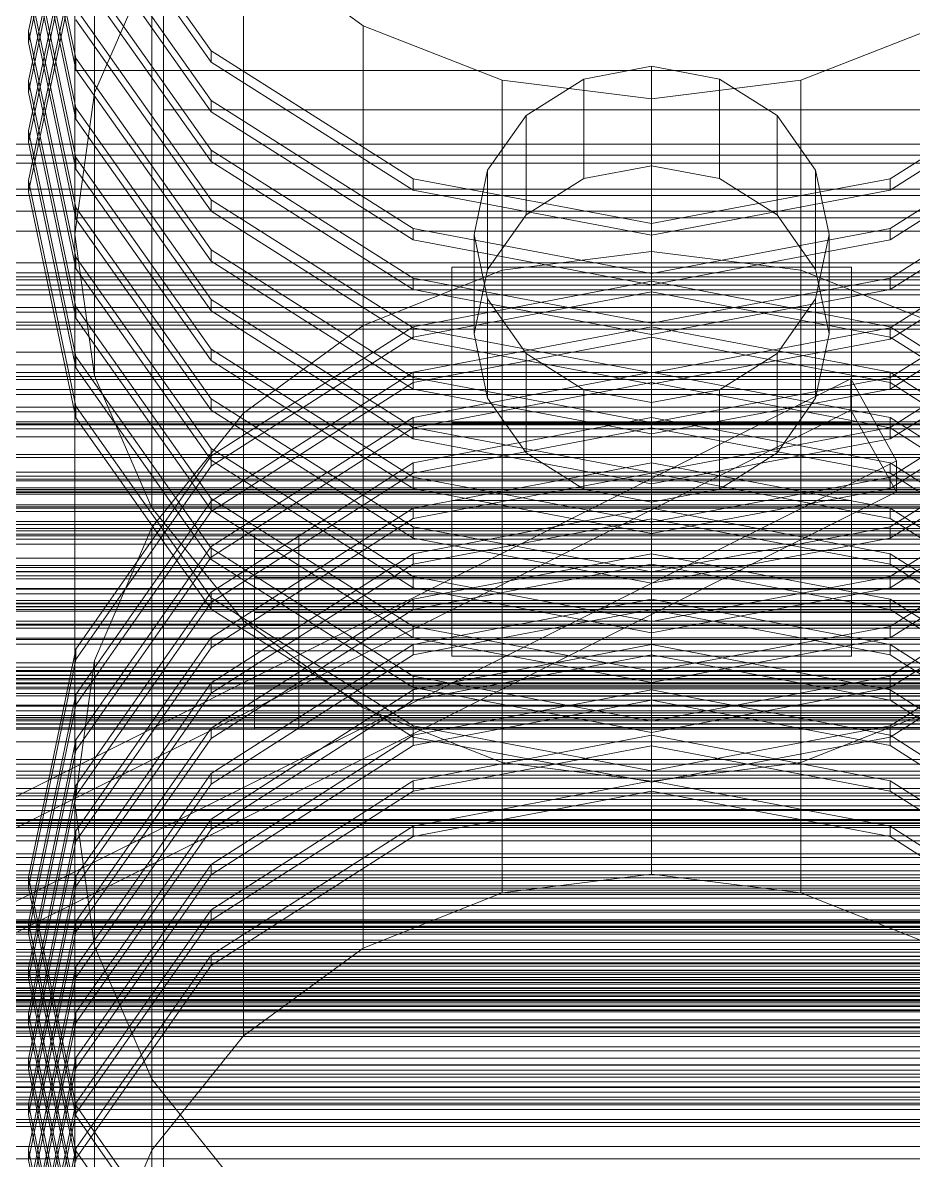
# Model space of a CAD drawing. Header units: millimetres. Extents: x -1970 to 59977, y -50268 to 6837.
# Drawn here: x 488.3 to 688.9, y -32629 to -32372.7 of the extents above; entities that cross this region are included whole.
import ezdxf

# ---------------------------------------------------------------- set-up
doc = ezdxf.new("R2010")
doc.units = ezdxf.units.MM
for name, color, linetype, lineweight in [('frontal_C01', 7, 'Continuous', 0), ('frontal_C02', 7, 'Continuous', 0), ('frontal_C03', 7, 'Continuous', 0), ('frontal_C03-dry', 7, 'Continuous', 0)]:
    doc.layers.add(name, color=color, linetype=linetype, lineweight=lineweight)

msp = doc.modelspace()

# ---------------------------------------------------------------- linework, layer by layer
at = {"layer": 'frontal_C01'}
for p, q in [((504.43, -32388.554), (504.43, -32234.871)), ((500, -32420.43), (500, -32266.746)), ((504.43, -32452.305), (504.43, -32298.621)), ((500.287, -32323.744), (489.6, -32374.645)), ((489.6, -32377.206), (500.287, -32326.306)), ((517.417, -32482.008), (517.417, -32328.324)), ((520, -32392.343), (520, -32328.308)), ((520, -32525.358), (520, -32328.308)), ((489.6, -32329.82), (500.287, -32380.721)), ((500.287, -32383.282), (489.6, -32332.382)), ((500.287, -32334.95), (489.6, -32385.851)), ((500.287, -32335.896), (530.722, -32379.048)), ((489.6, -32388.412), (500.287, -32337.512)), ((530.722, -32381.609), (500.287, -32338.458)), ((489.6, -32341.026), (500.287, -32391.927)), ((500.287, -32394.488), (489.6, -32343.588)), ((500.287, -32346.156), (489.6, -32397.057)), ((489.6, -32399.618), (500.287, -32348.718)), ((500.287, -32347.102), (530.722, -32390.254)), ((530.722, -32392.815), (500.287, -32349.664)), ((489.6, -32352.232), (500.287, -32403.133)), ((538.076, -32353.831), (565, -32373.403)), ((538.076, -32507.514), (538.076, -32353.831)), ((500.287, -32405.694), (489.6, -32354.794)), ((500.287, -32357.363), (489.6, -32408.263)), ((500.287, -32358.308), (530.722, -32401.46)), ((504.43, -32388.554), (517.417, -32358.851)), ((489.6, -32410.824), (500.287, -32359.924)), ((530.722, -32404.021), (500.287, -32360.87)), ((489.6, -32363.439), (500.287, -32414.339)), ((500.287, -32416.9), (489.6, -32366)), ((500.287, -32369.515), (530.722, -32412.666)), ((530.722, -32415.227), (500.287, -32372.076)), ((489.6, -32374.645), (500.287, -32425.545)), ((489.6, -32377.206), (489.6, -32374.645)), ((565, -32373.403), (596.354, -32385.706)), ((565, -32527.086), (565, -32373.403)), ((663.646, -32385.706), (695, -32373.403)), ((500.287, -32428.106), (489.6, -32377.206)), ((530.722, -32379.048), (576.271, -32407.88)), ((530.722, -32381.609), (530.722, -32379.048)), ((683.729, -32407.88), (729.278, -32379.048)), ((500.287, -32380.721), (530.722, -32423.872)), ((500.287, -32383.282), (500.287, -32380.721)), ((576.271, -32410.442), (530.722, -32381.609)), ((630, -32382.535), (614.693, -32385.42)), ((645.307, -32385.42), (630, -32382.535)), ((630, -32404.947), (630, -32382.535)), ((729.278, -32381.609), (683.729, -32410.442)), ((500, -32549.99), (500, -32383.499)), ((500, -32383.499), (760, -32383.499)), ((500, -32416.657), (500, -32383.499)), ((530.722, -32426.433), (500.287, -32383.282)), ((489.6, -32385.851), (500.287, -32436.751)), ((489.6, -32388.412), (489.6, -32385.851)), ((596.354, -32385.706), (630, -32389.903)), ((596.354, -32539.39), (596.354, -32385.706)), ((614.693, -32385.42), (601.716, -32393.634)), ((614.693, -32407.832), (614.693, -32385.42)), ((630, -32389.903), (663.646, -32385.706)), ((658.284, -32393.634), (645.307, -32385.42)), ((645.307, -32407.832), (645.307, -32385.42)), ((663.646, -32539.39), (663.646, -32385.706)), ((500.287, -32439.313), (489.6, -32388.412)), ((500, -32420.43), (504.43, -32388.554)), ((530.722, -32390.254), (576.271, -32419.086)), ((530.722, -32392.815), (530.722, -32390.254)), ((630, -32543.586), (630, -32389.903)), ((683.729, -32419.086), (729.278, -32390.254)), ((500.287, -32391.927), (530.722, -32435.078)), ((500.287, -32394.488), (500.287, -32391.927)), ((740, -32392.343), (520, -32392.343)), ((520, -32392.343), (520, -32589.393)), ((576.271, -32421.648), (530.722, -32392.815)), ((729.278, -32392.815), (683.729, -32421.648)), ((530.722, -32437.639), (500.287, -32394.488)), ((601.716, -32393.634), (593.045, -32405.928)), ((601.716, -32416.046), (601.716, -32393.634)), ((666.955, -32405.928), (658.284, -32393.634)), ((658.284, -32416.046), (658.284, -32393.634)), ((489.6, -32397.057), (500.287, -32447.957)), ((489.6, -32399.618), (489.6, -32397.057)), ((500.287, -32450.519), (489.6, -32399.618)), ((530.722, -32401.46), (576.271, -32430.292)), ((530.722, -32404.021), (530.722, -32401.46)), ((683.729, -32430.292), (729.278, -32401.46)), ((500.287, -32403.133), (530.722, -32446.284)), ((500.287, -32405.694), (500.287, -32403.133)), ((576.271, -32432.854), (530.722, -32404.021)), ((614.693, -32407.832), (630, -32404.947)), ((630, -32404.947), (645.307, -32407.832)), ((729.278, -32404.021), (683.729, -32432.854)), ((530.722, -32448.846), (500.287, -32405.694)), ((576.271, -32407.88), (630, -32418.005)), ((576.271, -32410.442), (576.271, -32407.88)), ((593.045, -32405.928), (590, -32420.43)), ((593.045, -32428.34), (593.045, -32405.928)), ((601.716, -32416.046), (614.693, -32407.832)), ((630, -32418.005), (683.729, -32407.88)), ((645.307, -32407.832), (658.284, -32416.046)), ((670, -32420.43), (666.955, -32405.928)), ((666.955, -32428.34), (666.955, -32405.928)), ((683.729, -32410.442), (683.729, -32407.88)), ((485, -32410.253), (775, -32410.253)), ((489.6, -32408.263), (500.287, -32459.163)), ((489.6, -32410.824), (489.6, -32408.263)), ((630, -32420.566), (576.271, -32410.442)), ((683.729, -32410.442), (630, -32420.566)), ((500.287, -32461.725), (489.6, -32410.824)), ((530.722, -32412.666), (576.271, -32441.499)), ((530.722, -32415.227), (530.722, -32412.666)), ((683.729, -32441.499), (729.278, -32412.666)), ((500.287, -32414.339), (530.722, -32457.49)), ((500.287, -32416.9), (500.287, -32414.339)), ((576.271, -32444.06), (530.722, -32415.227)), ((729.278, -32415.227), (683.729, -32444.06)), ((760, -32416.657), (500, -32416.657)), ((500, -32416.657), (500, -32583.147)), ((530.722, -32460.052), (500.287, -32416.9)), ((593.045, -32428.34), (601.716, -32416.046)), ((630, -32420.566), (630, -32418.005)), ((658.284, -32416.046), (666.955, -32428.34)), ((775, -32419.727), (485, -32419.727)), ((504.43, -32452.305), (500, -32420.43)), ((576.271, -32419.086), (630, -32429.211)), ((576.271, -32421.648), (576.271, -32419.086)), ((590, -32420.43), (593.045, -32434.931)), ((590, -32442.842), (590, -32420.43)), ((630, -32429.211), (683.729, -32419.086)), ((666.955, -32434.931), (670, -32420.43)), ((670, -32420.43), (670, -32442.842)), ((683.729, -32421.648), (683.729, -32419.086)), ((630, -32431.773), (576.271, -32421.648)), ((683.729, -32421.648), (630, -32431.773)), ((500.287, -32425.545), (530.722, -32468.696)), ((500.287, -32428.106), (500.287, -32425.545)), ((530.722, -32423.872), (576.271, -32452.705)), ((530.722, -32426.433), (530.722, -32423.872)), ((683.729, -32452.705), (729.278, -32423.872)), ((530.722, -32471.258), (500.287, -32428.106)), ((576.271, -32455.266), (530.722, -32426.433)), ((590, -32442.842), (593.045, -32428.34)), ((666.955, -32428.34), (670, -32442.842)), ((729.278, -32426.433), (683.729, -32455.266)), ((576.271, -32430.292), (630, -32440.417)), ((576.271, -32432.854), (576.271, -32430.292)), ((630, -32431.773), (630, -32429.211)), ((630, -32440.417), (683.729, -32430.292)), ((683.729, -32432.854), (683.729, -32430.292)), ((630, -32442.979), (576.271, -32432.854)), ((683.729, -32432.854), (630, -32442.979)), ((530.722, -32435.078), (576.271, -32463.911)), ((530.722, -32437.639), (530.722, -32435.078)), ((593.045, -32434.931), (601.716, -32447.225)), ((593.045, -32457.343), (593.045, -32434.931)), ((658.284, -32447.225), (666.955, -32434.931)), ((666.955, -32457.343), (666.955, -32434.931)), ((683.729, -32463.911), (729.278, -32435.078)), ((500.287, -32436.751), (530.722, -32479.902)), ((500.287, -32439.313), (500.287, -32436.751)), ((576.271, -32466.472), (530.722, -32437.639)), ((729.278, -32437.639), (683.729, -32466.472)), ((530.722, -32482.464), (500.287, -32439.313)), ((576.271, -32441.499), (630, -32451.623)), ((576.271, -32444.06), (576.271, -32441.499)), ((630, -32442.979), (630, -32440.417)), ((630, -32451.623), (683.729, -32441.499)), ((683.729, -32444.06), (683.729, -32441.499)), ((630, -32454.185), (576.271, -32444.06)), ((593.045, -32457.343), (590, -32442.842)), ((683.729, -32444.06), (630, -32454.185)), ((670, -32442.842), (666.955, -32457.343)), ((530.722, -32446.284), (576.271, -32475.117)), ((530.722, -32448.846), (530.722, -32446.284)), ((683.729, -32475.117), (729.278, -32446.284)), ((500.287, -32447.957), (530.722, -32491.109)), ((500.287, -32450.519), (500.287, -32447.957)), ((576.271, -32477.678), (530.722, -32448.846)), ((601.716, -32447.225), (614.693, -32455.439)), ((601.716, -32469.637), (601.716, -32447.225)), ((645.307, -32455.439), (658.284, -32447.225)), ((658.284, -32469.637), (658.284, -32447.225)), ((729.278, -32448.846), (683.729, -32477.678)), ((415, -32449.849), (760, -32449.849)), ((530.722, -32493.67), (500.287, -32450.519)), ((630, -32454.185), (630, -32451.623)), ((424.864, -32578.041), (674.864, -32452.989)), ((517.417, -32482.008), (504.43, -32452.305)), ((576.271, -32452.705), (630, -32462.829)), ((576.271, -32455.266), (576.271, -32452.705)), ((630, -32462.829), (683.729, -32452.705)), ((674.864, -32460.033), (674.864, -32452.989)), ((674.864, -32452.989), (685.136, -32471.42)), ((683.729, -32455.266), (683.729, -32452.705)), ((630, -32465.391), (576.271, -32455.266)), ((614.693, -32455.439), (630, -32458.324)), ((614.693, -32477.852), (614.693, -32455.439)), ((683.729, -32455.266), (630, -32465.391)), ((630, -32458.324), (645.307, -32455.439)), ((645.307, -32477.852), (645.307, -32455.439)), ((500.287, -32459.163), (530.722, -32502.315)), ((500.287, -32461.725), (500.287, -32459.163)), ((530.722, -32457.49), (576.271, -32486.323)), ((530.722, -32460.052), (530.722, -32457.49)), ((601.716, -32469.637), (593.045, -32457.343)), ((630, -32480.736), (630, -32458.324)), ((666.955, -32457.343), (658.284, -32469.637)), ((683.729, -32486.323), (729.278, -32457.49)), ((674.864, -32460.033), (424.864, -32585.084)), ((530.722, -32504.876), (500.287, -32461.725)), ((576.271, -32488.884), (530.722, -32460.052)), ((685.136, -32478.464), (674.864, -32460.033)), ((729.278, -32460.052), (683.729, -32488.884)), ((760, -32462.656), (415, -32462.656)), ((760, -32463.112), (415, -32463.112)), ((576.271, -32463.911), (630, -32474.036)), ((576.271, -32466.472), (576.271, -32463.911)), ((630, -32465.391), (630, -32462.829)), ((630, -32474.036), (683.729, -32463.911)), ((683.729, -32466.472), (683.729, -32463.911)), ((630, -32476.597), (576.271, -32466.472)), ((683.729, -32466.472), (630, -32476.597)), ((530.722, -32468.696), (576.271, -32497.529)), ((530.722, -32471.258), (530.722, -32468.696)), ((614.693, -32477.852), (601.716, -32469.637)), ((658.284, -32469.637), (645.307, -32477.852)), ((683.729, -32497.529), (729.278, -32468.696)), ((435.136, -32596.471), (685.136, -32471.42)), ((576.271, -32500.091), (530.722, -32471.258)), ((729.278, -32471.258), (683.729, -32500.091)), ((685.136, -32471.42), (685.136, -32478.464)), ((630, -32476.597), (630, -32474.036)), ((415, -32475.919), (760, -32475.919)), ((576.271, -32475.117), (630, -32485.242)), ((576.271, -32477.678), (576.271, -32475.117)), ((630, -32485.242), (683.729, -32475.117)), ((683.729, -32477.678), (683.729, -32475.117)), ((435.136, -32603.515), (685.136, -32478.464)), ((530.722, -32479.902), (576.271, -32508.735)), ((530.722, -32482.464), (530.722, -32479.902)), ((630, -32487.803), (576.271, -32477.678)), ((630, -32480.736), (614.693, -32477.852)), ((683.729, -32477.678), (630, -32487.803)), ((645.307, -32477.852), (630, -32480.736)), ((683.729, -32508.735), (729.278, -32479.902)), ((538.076, -32507.514), (517.417, -32482.008)), ((576.271, -32511.297), (530.722, -32482.464)), ((729.278, -32482.464), (683.729, -32511.297)), ((576.271, -32486.323), (630, -32496.448)), ((576.271, -32488.884), (576.271, -32486.323)), ((630, -32487.803), (630, -32485.242)), ((630, -32496.448), (683.729, -32486.323)), ((683.729, -32488.884), (683.729, -32486.323)), ((550.5, -32487.993), (450.5, -32487.993)), ((550.5, -32489.102), (450.5, -32489.102)), ((540.5, -32489.102), (540.5, -32487.99)), ((540.5, -32487.99), (540.5, -32488.373)), ((540.5, -32487.99), (815, -32487.99)), ((540.5, -32488.373), (540.5, -32490.226)), ((540.5, -32488.373), (815, -32488.373)), ((540.5, -32491.636), (540.5, -32489.102)), ((540.5, -32489.102), (815, -32489.102)), ((550.5, -32489.102), (550.5, -32487.993)), ((550.5, -32487.993), (550.5, -32490.226)), ((550.5, -32493.385), (550.5, -32489.102)), ((630, -32499.009), (576.271, -32488.884)), ((683.729, -32488.884), (630, -32499.009)), ((550.5, -32490.226), (450.5, -32490.226)), ((530.722, -32491.109), (576.271, -32519.941)), ((530.722, -32493.67), (530.722, -32491.109)), ((540.5, -32490.226), (540.5, -32493.423)), ((540.5, -32490.226), (815, -32490.226)), ((540.5, -32495.417), (540.5, -32491.636)), ((540.5, -32491.636), (815, -32491.636)), ((550.5, -32490.226), (550.5, -32495.461)), ((683.729, -32519.941), (729.278, -32491.109)), ((550.5, -32493.385), (450.5, -32493.385)), ((576.271, -32522.503), (530.722, -32493.67)), ((540.5, -32493.423), (540.5, -32497.746)), ((540.5, -32493.423), (815, -32493.423)), ((550.5, -32500.188), (550.5, -32493.385)), ((729.278, -32493.67), (683.729, -32522.503)), ((550.5, -32495.461), (450.5, -32495.461)), ((540.5, -32500.188), (540.5, -32495.417)), ((540.5, -32495.417), (815, -32495.417)), ((540.5, -32497.746), (540.5, -32502.901)), ((540.5, -32497.746), (815, -32497.746)), ((550.5, -32495.461), (550.5, -32502.901)), ((576.271, -32497.529), (630, -32507.654)), ((576.271, -32500.091), (576.271, -32497.529)), ((630, -32499.009), (630, -32496.448)), ((630, -32507.654), (683.729, -32497.529)), ((683.729, -32500.091), (683.729, -32497.529)), ((550.5, -32500.188), (450.5, -32500.188)), ((540.5, -32505.624), (540.5, -32500.188)), ((540.5, -32500.188), (815, -32500.188)), ((550.5, -32508.476), (550.5, -32500.188)), ((630, -32510.215), (576.271, -32500.091)), ((683.729, -32500.091), (630, -32510.215)), ((450.5, -32502.901), (550.5, -32502.901)), ((530.722, -32502.315), (576.271, -32531.147)), ((530.722, -32504.876), (530.722, -32502.315)), ((540.5, -32502.901), (540.5, -32508.535)), ((815, -32502.901), (540.5, -32502.901)), ((550.5, -32502.901), (550.5, -32511.413)), ((683.729, -32531.147), (729.278, -32502.315)), ((576.271, -32533.709), (530.722, -32504.876)), ((729.278, -32504.876), (683.729, -32533.709)), ((565, -32527.086), (538.076, -32507.514)), ((540.5, -32511.354), (540.5, -32505.624)), ((540.5, -32505.624), (815, -32505.624)), ((630, -32510.215), (630, -32507.654)), ((550.5, -32508.476), (450.5, -32508.476)), ((540.5, -32508.535), (540.5, -32514.265)), ((540.5, -32508.535), (815, -32508.535)), ((550.5, -32516.988), (550.5, -32508.476)), ((576.271, -32508.735), (630, -32518.86)), ((576.271, -32511.297), (576.271, -32508.735)), ((630, -32518.86), (683.729, -32508.735)), ((683.729, -32511.297), (683.729, -32508.735)), ((550.5, -32511.413), (450.5, -32511.413)), ((540.5, -32516.988), (540.5, -32511.354)), ((540.5, -32511.354), (815, -32511.354)), ((550.5, -32511.413), (550.5, -32519.701)), ((630, -32521.421), (576.271, -32511.297)), ((683.729, -32511.297), (630, -32521.421)), ((540.5, -32514.265), (540.5, -32519.701)), ((540.5, -32514.265), (815, -32514.265)), ((550.5, -32516.988), (450.5, -32516.988)), ((540.5, -32522.142), (540.5, -32516.988)), ((540.5, -32516.988), (815, -32516.988)), ((550.5, -32524.428), (550.5, -32516.988)), ((420, -32520.821), (823, -32520.821)), ((550.5, -32519.701), (450.5, -32519.701)), ((540.5, -32519.701), (540.5, -32524.472)), ((540.5, -32519.701), (815, -32519.701)), ((550.5, -32519.701), (550.5, -32526.504)), ((576.271, -32519.941), (630, -32530.066)), ((576.271, -32522.503), (576.271, -32519.941)), ((630, -32521.421), (630, -32518.86)), ((630, -32530.066), (683.729, -32519.941)), ((683.729, -32522.503), (683.729, -32519.941)), ((540.5, -32526.465), (540.5, -32522.142)), ((540.5, -32522.142), (815, -32522.142)), ((630, -32532.627), (576.271, -32522.503)), ((683.729, -32522.503), (630, -32532.627)), ((550.5, -32524.428), (450.5, -32524.428)), ((520, -32588.446), (520, -32524.411)), ((520, -32524.411), (740, -32524.411)), ((520, -32583.147), (520, -32524.411)), ((740, -32525.358), (520, -32525.358)), ((520, -32525.358), (520, -32589.393)), ((540.5, -32524.472), (540.5, -32528.253)), ((540.5, -32524.472), (815, -32524.472)), ((550.5, -32529.663), (550.5, -32524.428)), ((550.5, -32526.504), (450.5, -32526.504)), ((540.5, -32529.663), (540.5, -32526.465)), ((540.5, -32526.465), (815, -32526.465)), ((540.5, -32528.253), (540.5, -32530.786)), ((540.5, -32528.253), (815, -32528.253)), ((550.5, -32526.504), (550.5, -32530.786)), ((596.354, -32539.39), (565, -32527.086)), ((695, -32527.086), (663.646, -32539.39)), ((823, -32528.826), (420, -32528.826)), ((550.5, -32529.663), (450.5, -32529.663)), ((550.5, -32530.786), (450.5, -32530.786)), ((540.5, -32531.516), (540.5, -32529.663)), ((540.5, -32529.663), (815, -32529.663)), ((540.5, -32530.786), (540.5, -32531.899)), ((540.5, -32530.786), (815, -32530.786)), ((550.5, -32531.895), (550.5, -32529.663)), ((550.5, -32530.786), (550.5, -32531.895)), ((576.271, -32531.147), (630, -32541.272)), ((576.271, -32533.709), (576.271, -32531.147)), ((630, -32532.627), (630, -32530.066)), ((630, -32541.272), (683.729, -32531.147)), ((683.729, -32533.709), (683.729, -32531.147)), ((550.5, -32531.895), (450.5, -32531.895)), ((540.5, -32531.899), (540.5, -32531.516)), ((540.5, -32531.516), (815, -32531.516)), ((540.5, -32531.899), (815, -32531.899)), ((630, -32543.834), (576.271, -32533.709)), ((683.729, -32533.709), (630, -32543.834)), ((823, -32539.769), (420, -32539.769)), ((630, -32543.586), (596.354, -32539.39)), ((663.646, -32539.39), (630, -32543.586)), ((630, -32543.834), (630, -32541.272)), ((420, -32547.773), (823, -32547.773)), ((760, -32549.99), (500, -32549.99)), ((500, -32549.99), (500, -32583.147)), ((500, -32583.147), (760, -32583.147)), ((740, -32583.147), (520, -32583.147)), ((520, -32583.147), (520, -32647.182)), ((740, -32588.446), (520, -32588.446)), ((520, -32588.446), (520, -32647.182)), ((520, -32589.393), (740, -32589.393)), ((415, -32625.945), (760, -32625.945))]:
    msp.add_line(p, q, dxfattribs=at)
at = {"layer": 'frontal_C02'}
for p, q in [((630, -32424.282), (596.354, -32428.518)), ((663.646, -32428.518), (630, -32424.282)), ((630, -32564.569), (630, -32424.282)), ((596.354, -32428.518), (565, -32440.938)), ((585, -32462.87), (585, -32427.798)), ((585, -32427.798), (675, -32427.798)), ((585, -32480.397), (585, -32427.798)), ((596.354, -32568.806), (596.354, -32428.518)), ((695, -32440.938), (663.646, -32428.518)), ((663.646, -32568.806), (663.646, -32428.518)), ((675, -32427.798), (675, -32462.87)), ((675, -32427.798), (675, -32480.397)), ((630, -32430.995), (576.271, -32441.216)), ((683.729, -32441.216), (630, -32430.995)), ((630, -32433.333), (630, -32430.995)), ((576.271, -32443.554), (630, -32433.333)), ((630, -32433.333), (683.729, -32443.554)), ((576.271, -32441.216), (530.722, -32470.322)), ((565, -32440.938), (538.076, -32460.695)), ((565, -32581.226), (565, -32440.938)), ((576.271, -32443.554), (576.271, -32441.216)), ((630, -32441.224), (576.271, -32451.445)), ((683.729, -32451.445), (630, -32441.224)), ((630, -32443.563), (630, -32441.224)), ((729.278, -32470.322), (683.729, -32441.216)), ((683.729, -32443.554), (683.729, -32441.216)), ((530.722, -32472.66), (576.271, -32443.554)), ((576.271, -32453.783), (630, -32443.563)), ((630, -32443.563), (683.729, -32453.783)), ((683.729, -32443.554), (729.278, -32472.66)), ((576.271, -32451.445), (530.722, -32480.551)), ((576.271, -32453.783), (576.271, -32451.445)), ((630, -32451.454), (576.271, -32461.674)), ((683.729, -32461.674), (630, -32451.454)), ((630, -32453.792), (630, -32451.454)), ((729.278, -32480.551), (683.729, -32451.445)), ((683.729, -32453.783), (683.729, -32451.445)), ((530.722, -32482.889), (576.271, -32453.783)), ((576.271, -32464.012), (630, -32453.792)), ((630, -32453.792), (683.729, -32464.012)), ((683.729, -32453.783), (729.278, -32482.889)), ((538.076, -32460.695), (517.417, -32486.444)), ((576.271, -32461.674), (530.722, -32490.78)), ((538.076, -32600.983), (538.076, -32460.695)), ((576.271, -32464.012), (576.271, -32461.674)), ((630, -32461.683), (576.271, -32471.904)), ((683.729, -32471.904), (630, -32461.683)), ((630, -32464.021), (630, -32461.683)), ((729.278, -32490.78), (683.729, -32461.674)), ((683.729, -32464.012), (683.729, -32461.674)), ((530.722, -32493.119), (576.271, -32464.012)), ((576.271, -32474.242), (630, -32464.021)), ((675, -32462.87), (585, -32462.87)), ((585, -32462.87), (585, -32515.469)), ((630, -32464.021), (683.729, -32474.242)), ((675, -32515.469), (675, -32462.87)), ((683.729, -32464.012), (729.278, -32493.119)), ((530.722, -32470.322), (500.287, -32513.882)), ((530.722, -32472.66), (530.722, -32470.322)), ((576.271, -32471.904), (530.722, -32501.01)), ((576.271, -32474.242), (576.271, -32471.904)), ((630, -32471.912), (576.271, -32482.133)), ((683.729, -32482.133), (630, -32471.912)), ((630, -32474.25), (630, -32471.912)), ((729.278, -32501.01), (683.729, -32471.904)), ((683.729, -32474.242), (683.729, -32471.904)), ((500.287, -32516.22), (530.722, -32472.66)), ((530.722, -32503.348), (576.271, -32474.242)), ((576.271, -32484.471), (630, -32474.25)), ((630, -32474.25), (683.729, -32484.471)), ((683.729, -32474.242), (729.278, -32503.348)), ((530.722, -32480.551), (500.287, -32524.111)), ((530.722, -32482.889), (530.722, -32480.551)), ((576.271, -32482.133), (530.722, -32511.239)), ((576.271, -32484.471), (576.271, -32482.133)), ((630, -32482.142), (576.271, -32492.362)), ((675, -32480.397), (585, -32480.397)), ((585, -32480.397), (585, -32515.469)), ((683.729, -32492.362), (630, -32482.142)), ((630, -32484.48), (630, -32482.142)), ((675, -32515.469), (675, -32480.397)), ((729.278, -32511.239), (683.729, -32482.133)), ((683.729, -32484.471), (683.729, -32482.133)), ((500.287, -32526.449), (530.722, -32482.889)), ((530.722, -32513.577), (576.271, -32484.471)), ((576.271, -32494.7), (630, -32484.48)), ((630, -32484.48), (683.729, -32494.7)), ((683.729, -32484.471), (729.278, -32513.577)), ((517.417, -32486.444), (504.43, -32516.428)), ((517.417, -32626.731), (517.417, -32486.444)), ((530.722, -32490.78), (500.287, -32534.341)), ((530.722, -32493.119), (530.722, -32490.78)), ((576.271, -32492.362), (530.722, -32521.468)), ((576.271, -32494.7), (576.271, -32492.362)), ((630, -32492.371), (576.271, -32502.592)), ((683.729, -32502.592), (630, -32492.371)), ((630, -32494.709), (630, -32492.371)), ((729.278, -32521.468), (683.729, -32492.362)), ((683.729, -32494.7), (683.729, -32492.362)), ((500.287, -32536.679), (530.722, -32493.119)), ((530.722, -32523.806), (576.271, -32494.7)), ((576.271, -32504.93), (630, -32494.709)), ((630, -32494.709), (683.729, -32504.93)), ((683.729, -32494.7), (729.278, -32523.806)), ((530.722, -32501.01), (500.287, -32544.57)), ((530.722, -32503.348), (530.722, -32501.01)), ((576.271, -32502.592), (530.722, -32531.698)), ((576.271, -32504.93), (576.271, -32502.592)), ((630, -32502.6), (576.271, -32512.821)), ((683.729, -32512.821), (630, -32502.6)), ((630, -32504.938), (630, -32502.6)), ((729.278, -32531.698), (683.729, -32502.592)), ((683.729, -32504.93), (683.729, -32502.592)), ((500.287, -32546.908), (530.722, -32503.348)), ((530.722, -32534.036), (576.271, -32504.93)), ((576.271, -32515.159), (630, -32504.938)), ((630, -32504.938), (683.729, -32515.159)), ((683.729, -32504.93), (729.278, -32534.036)), ((530.722, -32511.239), (500.287, -32554.799)), ((530.722, -32513.577), (530.722, -32511.239)), ((576.271, -32512.821), (530.722, -32541.927)), ((576.271, -32515.159), (576.271, -32512.821)), ((630, -32512.829), (576.271, -32523.05)), ((683.729, -32523.05), (630, -32512.829)), ((630, -32515.168), (630, -32512.829)), ((729.278, -32541.927), (683.729, -32512.821)), ((683.729, -32515.159), (683.729, -32512.821)), ((500.287, -32513.882), (489.6, -32565.265)), ((500.287, -32557.137), (530.722, -32513.577)), ((500.287, -32516.22), (500.287, -32513.882)), ((530.722, -32544.265), (576.271, -32515.159)), ((576.271, -32525.388), (630, -32515.168)), ((585, -32515.469), (675, -32515.469)), ((630, -32515.168), (683.729, -32525.388)), ((683.729, -32515.159), (729.278, -32544.265)), ((489.6, -32567.603), (500.287, -32516.22)), ((504.43, -32516.428), (500, -32548.606)), ((504.43, -32656.716), (504.43, -32516.428)), ((530.722, -32521.468), (500.287, -32565.029)), ((530.722, -32523.806), (530.722, -32521.468)), ((576.271, -32523.05), (530.722, -32552.156)), ((576.271, -32525.388), (576.271, -32523.05)), ((630, -32523.059), (576.271, -32533.279)), ((683.729, -32533.279), (630, -32523.059)), ((630, -32525.397), (630, -32523.059)), ((729.278, -32552.156), (683.729, -32523.05)), ((683.729, -32525.388), (683.729, -32523.05)), ((500.287, -32524.111), (489.6, -32575.494)), ((500.287, -32567.367), (530.722, -32523.806)), ((500.287, -32526.449), (500.287, -32524.111)), ((530.722, -32554.494), (576.271, -32525.388)), ((576.271, -32535.618), (630, -32525.397)), ((630, -32525.397), (683.729, -32535.618)), ((683.729, -32525.388), (729.278, -32554.494)), ((489.6, -32577.832), (500.287, -32526.449)), ((530.722, -32531.698), (500.287, -32575.258)), ((530.722, -32534.036), (530.722, -32531.698)), ((576.271, -32533.279), (530.722, -32562.385)), ((576.271, -32535.618), (576.271, -32533.279)), ((630, -32533.288), (576.271, -32543.509)), ((683.729, -32543.509), (630, -32533.288)), ((630, -32535.626), (630, -32533.288)), ((729.278, -32562.385), (683.729, -32533.279)), ((683.729, -32535.618), (683.729, -32533.279)), ((500.287, -32534.341), (489.6, -32585.723)), ((500.287, -32577.596), (530.722, -32534.036)), ((500.287, -32536.679), (500.287, -32534.341)), ((530.722, -32564.724), (576.271, -32535.618)), ((576.271, -32545.847), (630, -32535.626)), ((630, -32535.626), (683.729, -32545.847)), ((683.729, -32535.618), (729.278, -32564.724)), ((489.6, -32588.062), (500.287, -32536.679)), ((530.722, -32541.927), (500.287, -32585.487)), ((530.722, -32544.265), (530.722, -32541.927)), ((576.271, -32543.509), (530.722, -32572.615)), ((576.271, -32545.847), (576.271, -32543.509)), ((630, -32543.517), (576.271, -32553.738)), ((683.729, -32553.738), (630, -32543.517)), ((630, -32545.855), (630, -32543.517)), ((729.278, -32572.615), (683.729, -32543.509)), ((683.729, -32545.847), (683.729, -32543.509)), ((500.287, -32544.57), (489.6, -32595.953)), ((500.287, -32587.825), (530.722, -32544.265)), ((500.287, -32546.908), (500.287, -32544.57)), ((530.722, -32574.953), (576.271, -32545.847)), ((576.271, -32556.076), (630, -32545.855)), ((630, -32545.855), (683.729, -32556.076)), ((683.729, -32545.847), (729.278, -32574.953)), ((489.6, -32598.291), (500.287, -32546.908)), ((500, -32548.606), (504.43, -32580.783)), ((500, -32688.893), (500, -32548.606)), ((530.722, -32552.156), (500.287, -32595.716)), ((530.722, -32554.494), (530.722, -32552.156)), ((576.271, -32553.738), (530.722, -32582.844)), ((576.271, -32556.076), (576.271, -32553.738)), ((729.278, -32582.844), (683.729, -32553.738)), ((683.729, -32556.076), (683.729, -32553.738)), ((500.287, -32554.799), (489.6, -32606.182)), ((500.287, -32598.055), (530.722, -32554.494)), ((500.287, -32557.137), (500.287, -32554.799)), ((530.722, -32585.182), (576.271, -32556.076)), ((683.729, -32556.076), (729.278, -32585.182)), ((489.6, -32608.52), (500.287, -32557.137)), ((530.722, -32562.385), (500.287, -32605.946)), ((530.722, -32564.724), (530.722, -32562.385)), ((500.287, -32565.029), (489.6, -32616.411)), ((489.6, -32565.265), (500.287, -32616.648)), ((489.6, -32567.603), (489.6, -32565.265)), ((500.287, -32608.284), (530.722, -32564.724)), ((500.287, -32567.367), (500.287, -32565.029)), ((596.354, -32568.806), (630, -32564.569)), ((630, -32564.569), (663.646, -32568.806)), ((489.6, -32618.749), (500.287, -32567.367)), ((500.287, -32618.986), (489.6, -32567.603)), ((565, -32581.226), (596.354, -32568.806)), ((663.646, -32568.806), (695, -32581.226)), ((530.722, -32572.615), (500.287, -32616.175)), ((530.722, -32574.953), (530.722, -32572.615)), ((500.287, -32575.258), (489.6, -32626.641)), ((489.6, -32575.494), (500.287, -32626.877)), ((489.6, -32577.832), (489.6, -32575.494)), ((500.287, -32618.513), (530.722, -32574.953)), ((500.287, -32577.596), (500.287, -32575.258)), ((489.6, -32628.979), (500.287, -32577.596)), ((500.287, -32629.215), (489.6, -32577.832)), ((504.43, -32580.783), (517.417, -32610.768)), ((504.43, -32721.071), (504.43, -32580.783)), ((538.076, -32600.983), (565, -32581.226)), ((530.722, -32582.844), (500.287, -32626.404)), ((530.722, -32585.182), (530.722, -32582.844)), ((500.287, -32585.487), (489.6, -32636.87)), ((489.6, -32585.723), (500.287, -32637.106)), ((489.6, -32588.062), (489.6, -32585.723)), ((500.287, -32628.742), (530.722, -32585.182)), ((500.287, -32587.825), (500.287, -32585.487)), ((489.6, -32639.208), (500.287, -32587.825)), ((500.287, -32639.444), (489.6, -32588.062)), ((520, -32653.732), (520, -32595.279)), ((520, -32595.279), (740, -32595.279)), ((520, -32794.198), (520, -32595.279)), ((500.287, -32595.716), (489.6, -32647.099)), ((489.6, -32595.953), (500.287, -32647.336)), ((489.6, -32598.291), (489.6, -32595.953)), ((500.287, -32598.055), (500.287, -32595.716)), ((489.6, -32649.437), (500.287, -32598.055)), ((500.287, -32649.674), (489.6, -32598.291)), ((517.417, -32626.731), (538.076, -32600.983)), ((500.287, -32605.946), (489.6, -32657.328)), ((489.6, -32606.182), (500.287, -32657.565)), ((489.6, -32608.52), (489.6, -32606.182)), ((500.287, -32608.284), (500.287, -32605.946)), ((489.6, -32659.667), (500.287, -32608.284)), ((500.287, -32659.903), (489.6, -32608.52)), ((517.417, -32610.768), (538.076, -32636.516)), ((517.417, -32751.055), (517.417, -32610.768)), ((500.287, -32616.175), (489.6, -32667.558)), ((489.6, -32616.411), (500.287, -32667.794)), ((489.6, -32618.749), (489.6, -32616.411)), ((500.287, -32618.513), (500.287, -32616.175)), ((500.287, -32616.648), (530.722, -32660.208)), ((500.287, -32618.986), (500.287, -32616.648)), ((489.6, -32669.896), (500.287, -32618.513)), ((500.287, -32670.132), (489.6, -32618.749)), ((530.722, -32662.546), (500.287, -32618.986)), ((500.287, -32626.404), (489.6, -32677.787)), ((489.6, -32626.641), (500.287, -32678.023)), ((489.6, -32628.979), (489.6, -32626.641)), ((500.287, -32628.742), (500.287, -32626.404)), ((500.287, -32626.877), (530.722, -32670.437)), ((500.287, -32629.215), (500.287, -32626.877)), ((504.43, -32656.716), (517.417, -32626.731)), ((489.6, -32680.125), (500.287, -32628.742)), ((500.287, -32680.362), (489.6, -32628.979))]:
    msp.add_line(p, q, dxfattribs=at)
at = {"layer": 'frontal_C03'}
for p, q in [((1250, -32400.062), (-1250, -32400.062)), ((1250, -32402.554), (-1250, -32402.554)), ((1250, -32404.381), (-1250, -32404.381)), ((1250, -32411.687), (-1250, -32411.687)), ((1250, -32415.216), (-1250, -32415.216)), ((1250, -32426.838), (-1250, -32426.838)), ((1250, -32429.109), (-1250, -32429.109)), ((1250, -32429.991), (-1250, -32429.991)), ((1250, -32430.644), (-1250, -32430.644)), ((1250, -32431.828), (-1250, -32431.828)), ((1250, -32432.952), (-1250, -32432.952)), ((-1250, -32434.009), (1250, -32434.009)), ((1250, -32436.861), (-1250, -32436.861)), ((1250, -32437.918), (-1250, -32437.918)), ((1250, -32440.226), (-1250, -32440.226)), ((1250, -32440.879), (-1250, -32440.879)), ((1250, -32441.761), (-1250, -32441.761)), ((1250, -32446.975), (-1250, -32446.975)), ((1250, -32451.567), (-1250, -32451.567)), ((1250, -32452.448), (-1250, -32452.448)), ((1250, -32453.087), (-1250, -32453.087)), ((1250, -32453.102), (-1250, -32453.102)), ((1250, -32455.409), (-1250, -32455.409)), ((-1250, -32456.467), (1250, -32456.467)), ((1250, -32459.319), (-1250, -32459.319)), ((1250, -32460.376), (-1250, -32460.376)), ((1250, -32462.683), (-1250, -32462.683)), ((1250, -32463.337), (-1250, -32463.337)), ((1250, -32464.218), (-1250, -32464.218)), ((1250, -32470.726), (-1250, -32470.726)), ((1250, -32474.025), (-1250, -32474.025)), ((1250, -32474.906), (-1250, -32474.906)), ((1250, -32475.56), (-1250, -32475.56)), ((1570, -32478.303), (-1570, -32478.303)), ((1570, -32478.562), (-1570, -32478.562)), ((-1250, -32477.542), (1250, -32477.542)), ((1250, -32477.867), (-1250, -32477.867)), ((-1250, -32478.924), (1250, -32478.924)), ((1570, -32481.347), (-1570, -32481.347)), ((1570, -32482.085), (-1570, -32482.085)), ((1250, -32481.776), (-1250, -32481.776)), ((1250, -32482.834), (-1250, -32482.834)), ((1570, -32487.231), (-1570, -32487.231)), ((1250, -32485.141), (-1250, -32485.141)), ((1250, -32485.795), (-1250, -32485.795)), ((1250, -32486.676), (-1250, -32486.676)), ((1570, -32488.335), (-1570, -32488.335)), ((-1570, -32495.059), (1570, -32495.059)), ((1570, -32496.361), (-1570, -32496.361)), ((1250, -32496.472), (-1250, -32496.472)), ((1250, -32496.482), (-1250, -32496.482)), ((1250, -32497.364), (-1250, -32497.364)), ((1250, -32498.017), (-1250, -32498.017)), ((1250, -32500.325), (-1250, -32500.325)), ((-1250, -32501.382), (1250, -32501.382)), ((1570, -32503.639), (-1570, -32503.639)), ((1570, -32504.941), (-1570, -32504.941)), ((1250, -32503.528), (-1250, -32503.528)), ((1250, -32504.234), (-1250, -32504.234)), ((1250, -32505.291), (-1250, -32505.291)), ((1250, -32507.599), (-1250, -32507.599)), ((1250, -32508.252), (-1250, -32508.252)), ((1250, -32509.134), (-1250, -32509.134)), ((1570, -32511.665), (-1570, -32511.665)), ((1570, -32512.769), (-1570, -32512.769)), ((1570, -32517.915), (-1570, -32517.915)), ((1570, -32518.653), (-1570, -32518.653)), ((1250, -32518.94), (-1250, -32518.94)), ((1250, -32519.821), (-1250, -32519.821)), ((1250, -32520.475), (-1250, -32520.475)), ((1570, -32521.438), (-1570, -32521.438)), ((1570, -32521.697), (-1570, -32521.697)), ((1250, -32522.458), (-1250, -32522.458)), ((1250, -32522.782), (-1250, -32522.782)), ((-1250, -32523.84), (1250, -32523.84)), ((1250, -32526.692), (-1250, -32526.692)), ((1250, -32527.749), (-1250, -32527.749)), ((1250, -32529.274), (-1250, -32529.274)), ((1250, -32530.056), (-1250, -32530.056)), ((1250, -32530.71), (-1250, -32530.71)), ((1250, -32531.591), (-1250, -32531.591)), ((1250, -32541.398), (-1250, -32541.398)), ((1250, -32542.279), (-1250, -32542.279)), ((1250, -32542.932), (-1250, -32542.932)), ((1250, -32545.24), (-1250, -32545.24)), ((-1250, -32546.297), (1250, -32546.297)), ((1250, -32546.913), (-1250, -32546.913)), ((1250, -32549.149), (-1250, -32549.149)), ((1250, -32550.207), (-1250, -32550.207)), ((-1250, -32552.223), (1250, -32552.223)), ((1250, -32552.514), (-1250, -32552.514)), ((1250, -32553.025), (-1250, -32553.025)), ((1250, -32553.167), (-1250, -32553.167)), ((-1250, -32553.605), (1250, -32553.605)), ((1250, -32554.049), (-1250, -32554.049)), ((-1250, -32555.943), (1250, -32555.943)), ((-1250, -32557.072), (1250, -32557.072)), ((-1250, -32560.791), (1250, -32560.791)), ((-1250, -32562.388), (1250, -32562.388)), ((1250, -32563.855), (-1250, -32563.855)), ((1250, -32564.737), (-1250, -32564.737)), ((1250, -32565.39), (-1250, -32565.39)), ((-1250, -32567.235), (1250, -32567.235)), ((1250, -32567.697), (-1250, -32567.697)), ((1250, -32568.172), (-1250, -32568.172)), ((-1250, -32568.755), (1250, -32568.755)), ((-1250, -32569.191), (1250, -32569.191)), ((1250, -32571.607), (-1250, -32571.607)), ((1250, -32572.664), (-1250, -32572.664)), ((1250, -32573.162), (-1250, -32573.162)), ((-1268, -32575.209), (1268, -32575.209)), ((-1268, -32575.433), (1268, -32575.433)), ((-1268, -32575.597), (1268, -32575.597)), ((-1268, -32576.255), (1268, -32576.255)), ((-1268, -32576.572), (1268, -32576.572)), ((-1250, -32574.835), (1250, -32574.835)), ((1250, -32574.972), (-1250, -32574.972)), ((1250, -32575.625), (-1250, -32575.625)), ((1250, -32576.506), (-1250, -32576.506)), ((1250, -32577.017), (-1250, -32577.017)), ((-1268, -32577.619), (1268, -32577.619)), ((-1268, -32578.068), (1268, -32578.068)), ((-1268, -32579.431), (1268, -32579.431)), ((-1268, -32579.981), (1268, -32579.981)), ((-1268, -32581.568), (1268, -32581.568)), ((1268, -32582.182), (-1268, -32582.182)), ((-1268, -32583.886), (1268, -32583.886)), ((-1268, -32584.521), (1268, -32584.521)), ((-1250, -32583.074), (1250, -32583.074)), ((1250, -32584.784), (-1250, -32584.784)), ((-1268, -32586.224), (1268, -32586.224)), ((-1268, -32586.838), (1268, -32586.838)), ((-1250, -32585.332), (1250, -32585.332)), ((1250, -32586.313), (-1250, -32586.313)), ((1250, -32587.194), (-1250, -32587.194)), ((-1268, -32588.425), (1268, -32588.425)), ((-1268, -32588.975), (1268, -32588.975)), ((1250, -32587.848), (-1250, -32587.848)), ((1250, -32588.313), (-1250, -32588.313)), ((1250, -32590.155), (-1250, -32590.155)), ((-1268, -32590.339), (1268, -32590.339)), ((-1268, -32590.788), (1268, -32590.788)), ((-1268, -32591.834), (1268, -32591.834)), ((-1268, -32592.151), (1268, -32592.151)), ((-1250, -32591.212), (1250, -32591.212)), ((-1250, -32591.389), (1250, -32591.389)), ((-1268, -32592.809), (1268, -32592.809)), ((-1268, -32592.973), (1268, -32592.973)), ((-1268, -32593.197), (1268, -32593.197)), ((-1250, -32593.571), (1250, -32593.571)), ((1250, -32594.065), (-1250, -32594.065)), ((1250, -32595.122), (-1250, -32595.122)), ((1250, -32595.619), (-1250, -32595.619)), ((1250, -32597.429), (-1250, -32597.429)), ((1250, -32597.446), (-1250, -32597.446)), ((1250, -32598.083), (-1250, -32598.083)), ((1250, -32598.964), (-1250, -32598.964)), ((-1250, -32599.215), (1250, -32599.215)), ((1250, -32599.938), (-1250, -32599.938)), ((-1250, -32601.171), (1250, -32601.171)), ((-1250, -32606.018), (1250, -32606.018)), ((-1250, -32607.615), (1250, -32607.615)), ((1250, -32608.77), (-1250, -32608.77)), ((1250, -32609.652), (-1250, -32609.652)), ((1250, -32610.305), (-1250, -32610.305)), ((-1250, -32611.334), (1250, -32611.334)), ((-1250, -32612.463), (1250, -32612.463)), ((1250, -32612.613), (-1250, -32612.613)), ((-1250, -32613.67), (1250, -32613.67)), ((-1250, -32614.801), (1250, -32614.801)), ((-1250, -32615.386), (1250, -32615.386)), ((-1250, -32616.183), (1250, -32616.183)), ((1250, -32616.522), (-1250, -32616.522)), ((1250, -32617.579), (-1250, -32617.579)), ((1250, -32619.887), (-1250, -32619.887)), ((1250, -32620.54), (-1250, -32620.54)), ((1250, -32621.422), (-1250, -32621.422))]:
    msp.add_line(p, q, dxfattribs=at)
at = {"layer": 'frontal_C03-dry'}
for p, q in [((-1290, -32466), (1290, -32466)), ((1290, -32470), (-1290, -32470)), ((1290, -32500.375), (-1290, -32500.375)), ((-1290, -32504.375), (1290, -32504.375)), ((1290, -32534.75), (-1290, -32534.75)), ((-1290, -32538.75), (1290, -32538.75)), ((1250, -32560), (-1250, -32560)), ((-1250, -32566), (1250, -32566)), ((1290, -32569.125), (-1290, -32569.125)), ((-1250, -32570), (1250, -32570)), ((-1290, -32573.125), (1290, -32573.125)), ((-1250, -32594.375), (1250, -32594.375)), ((1250, -32600.375), (-1250, -32600.375)), ((1290, -32603.5), (-1290, -32603.5)), ((1250, -32604.375), (-1250, -32604.375)), ((-1290, -32607.5), (1290, -32607.5)), ((-1250, -32628.75), (1250, -32628.75))]:
    msp.add_line(p, q, dxfattribs=at)

doc.saveas('drawing.dxf')
